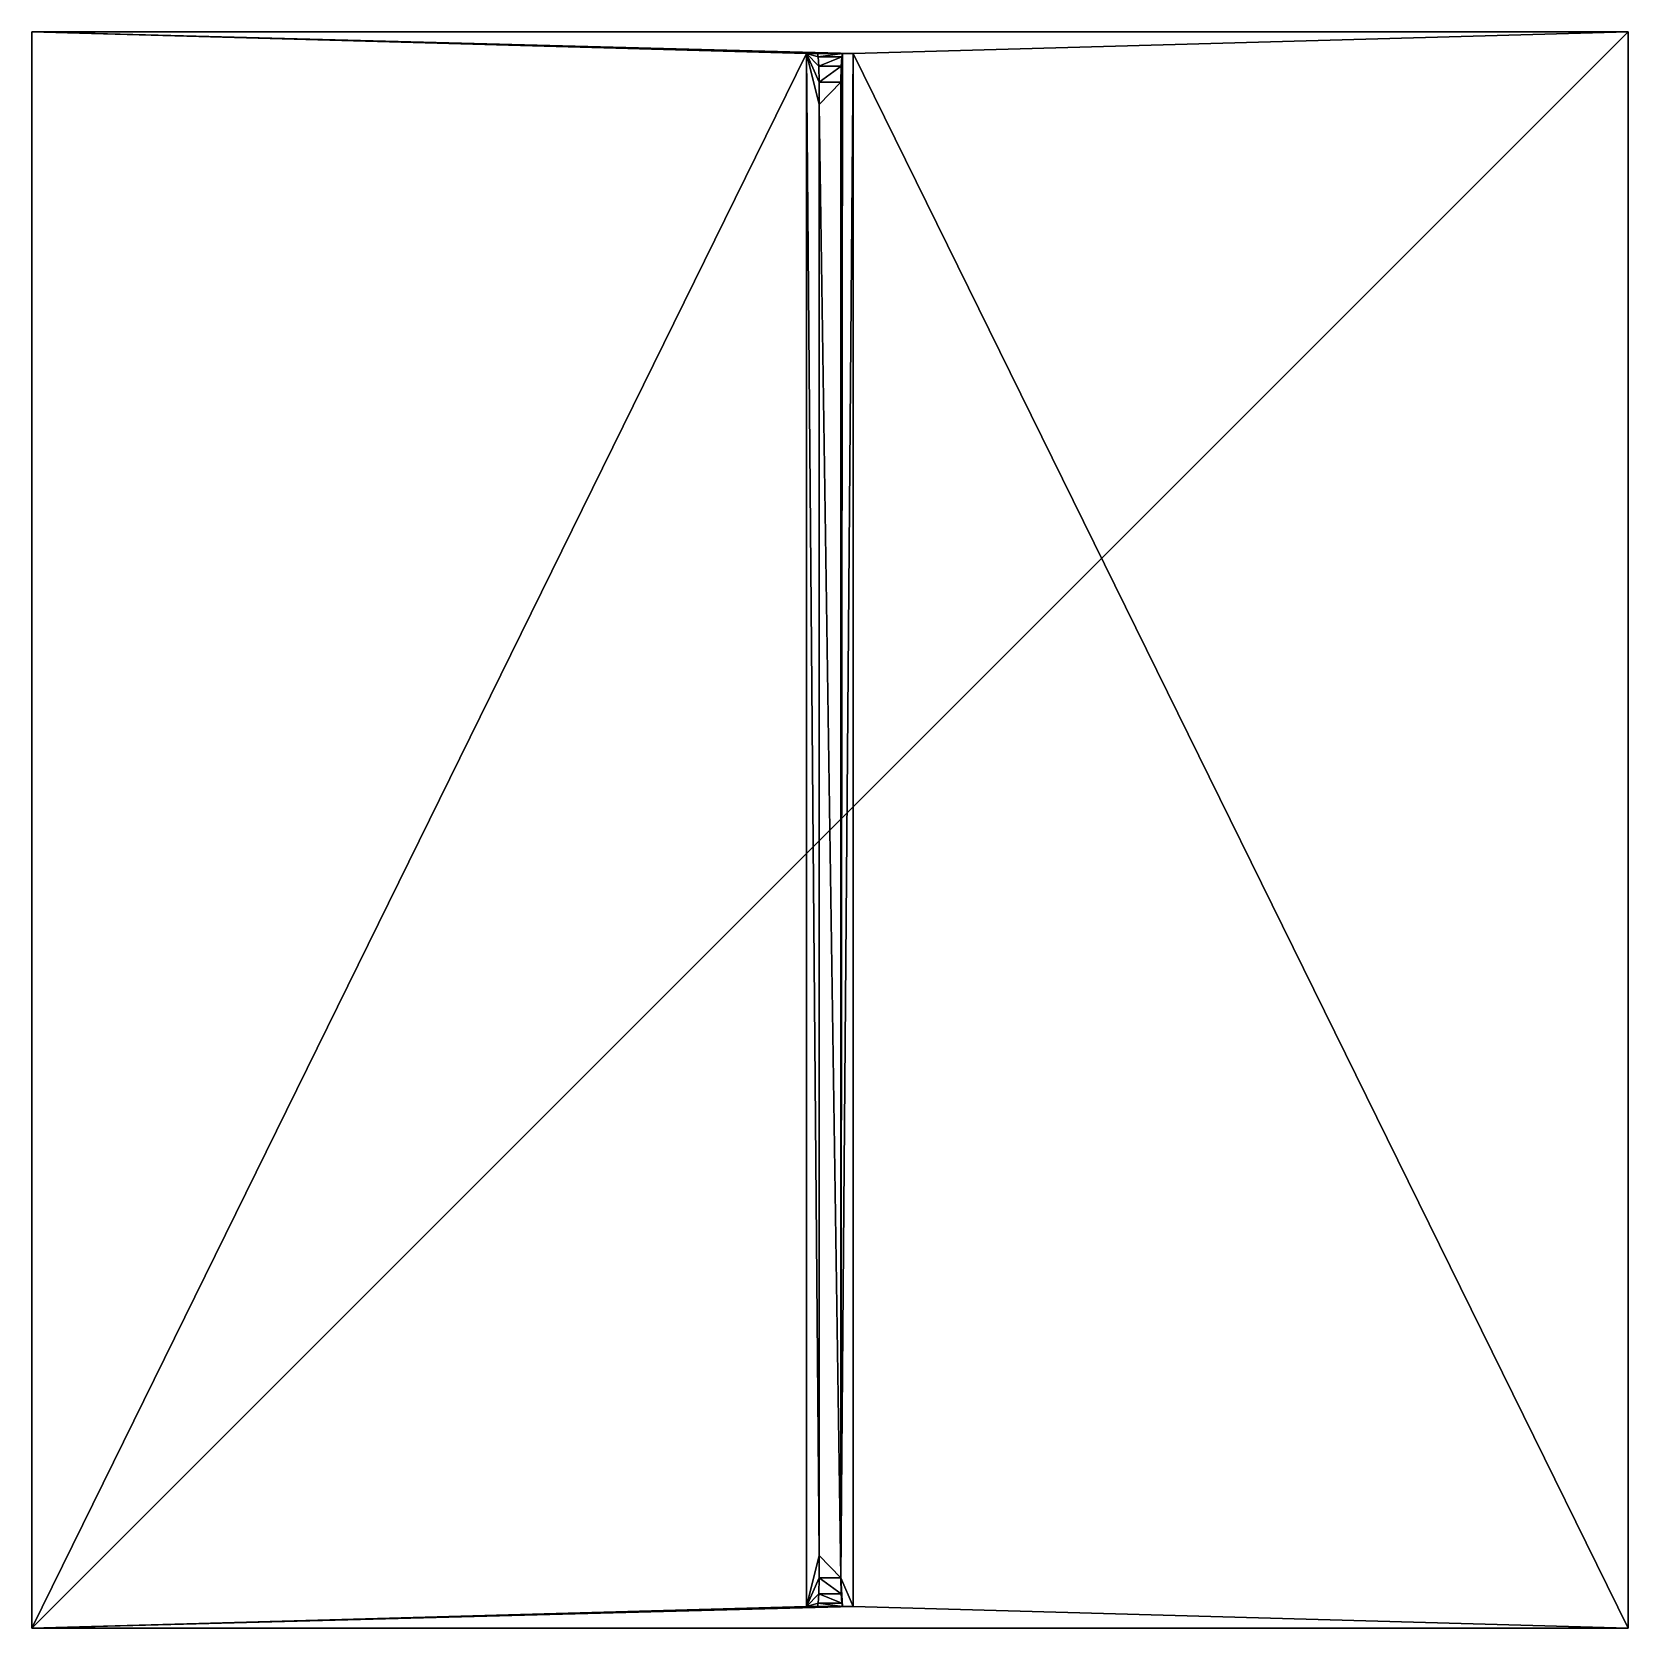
# Model space of a CAD drawing. Header units: centimetres. Extents: x -3.65 to 3.65, y -3.65 to 3.65.
import ezdxf

# ---------------------------------------------------------------- set-up
doc = ezdxf.new("R2010")
doc.units = ezdxf.units.CM
doc.layers.get('0').update_dxf_attribs({"color": 133, "true_color": 0x58c7e1})

msp = doc.modelspace()

# ---------------------------------------------------------------- linework, layer by layer
for points in [[(-3.65, -3.65, -7.0969), (3.65, -3.65, -7.0969), (3.65, 3.65, -7.0969)], [(3.65, 3.65, -7.0969), (-3.65, 3.65, -7.0969), (-3.65, -3.65, -7.0969)], [(-3.65, 3.65, 3.4031), (-3.65, 3.65, -7.0969), (3.65, 3.65, -7.0969)], [(3.65, 3.65, -7.0969), (3.65, 3.65, 3.4031), (-3.65, 3.65, 3.4031)], [(-3.65, 3.65, -7.0969), (-3.65, 3.65, 3.4031), (-3.65, -3.65, 3.4031)], [(-3.65, -3.65, 3.4031), (-3.65, -3.65, -7.0969), (-3.65, 3.65, -7.0969)], [(-3.65, -3.65, 3.4031), (-3.65, 3.65, 3.4031), (-0.1075, 3.5512, 5.5011)], [(-3.65, 3.65, 3.4031), (0.1062, 3.5512, 5.5011), (-0.1075, 3.5512, 5.5011)], [(-3.65, 3.65, 3.4031), (3.65, 3.65, 3.4031), (0.1062, 3.5512, 5.5011)], [(0.1062, 3.5512, 5.5011), (3.65, 3.65, 3.4031), (3.65, -3.65, 3.4031)], [(3.65, -3.65, -7.0969), (3.65, -3.65, 3.4031), (3.65, 3.65, 3.4031)], [(3.65, 3.65, 3.4031), (3.65, 3.65, -7.0969), (3.65, -3.65, -7.0969)], [(-0.1075, 3.5512, 5.5011), (-0.1075, -3.5512, 5.5011), (-3.65, -3.65, 3.4031)], [(-0.1075, 3.5512, 5.5011), (-0.0572, 3.5512, 6.8579), (-0.054, 3.5367, 6.9625)], [(-0.1075, 3.5512, 5.5011), (-0.054, 3.5367, 6.9625), (-0.0518, 3.493, 7.0373)], [(-0.1075, 3.5512, 5.5011), (-0.0518, 3.493, 7.0373), (-0.05, 3.4203, 7.082)], [(-0.1075, 3.5512, 5.5011), (-0.05, 3.4203, 7.082), (-0.05, 3.3184, 7.0969)], [(-0.1075, 3.5512, 5.5011), (-0.05, 3.3184, 7.0969), (-0.05, -3.3184, 7.0969)], [(-0.1075, -3.5512, 5.5011), (-0.1075, 3.5512, 5.5011), (-0.05, -3.3184, 7.0969)], [(-0.0572, 3.5512, 6.8579), (-0.1075, 3.5512, 5.5011), (0.1062, 3.5512, 5.5011)], [(-0.054, 3.5367, 6.9625), (-0.0572, 3.5512, 6.8579), (0.0567, 3.5512, 6.8579)], [(0.1062, 3.5512, 5.5011), (0.0567, 3.5512, 6.8579), (-0.0572, 3.5512, 6.8579)], [(0.0567, 3.5512, 6.8579), (0.0536, 3.5367, 6.9625), (-0.054, 3.5367, 6.9625)], [(-0.0518, 3.493, 7.0373), (-0.054, 3.5367, 6.9625), (0.0536, 3.5367, 6.9625)], [(0.0536, 3.5367, 6.9625), (0.0513, 3.493, 7.0373), (-0.0518, 3.493, 7.0373)], [(0.0495, -3.4203, 7.082), (0.0536, 3.5367, 6.9625), (0.0567, 3.5512, 6.8579)], [(0.0495, -3.4203, 7.082), (0.0567, 3.5512, 6.8579), (0.1062, 3.5512, 5.5011)], [(0.0495, -3.4203, 7.082), (0.1062, 3.5512, 5.5011), (0.1062, -3.5512, 5.5011)], [(0.0495, -3.4203, 7.082), (0.0513, 3.493, 7.0373), (0.0536, 3.5367, 6.9625)], [(3.65, -3.65, 3.4031), (0.1062, -3.5512, 5.5011), (0.1062, 3.5512, 5.5011)], [(-0.05, 3.4203, 7.082), (-0.0518, 3.493, 7.0373), (0.0513, 3.493, 7.0373)], [(0.0513, 3.493, 7.0373), (0.0495, 3.4203, 7.082), (-0.05, 3.4203, 7.082)], [(0.0495, -3.4203, 7.082), (0.0495, 3.4203, 7.082), (0.0513, 3.493, 7.0373)], [(-0.05, 3.3184, 7.0969), (0.0495, 3.4203, 7.082), (0.0495, -3.4203, 7.082)], [(-0.05, 3.4203, 7.082), (0.0495, 3.4203, 7.082), (-0.05, 3.3184, 7.0969)], [(0.0495, -3.4203, 7.082), (-0.05, -3.3184, 7.0969), (-0.05, 3.3184, 7.0969)], [(-0.1075, -3.5512, 5.5011), (-0.05, -3.3184, 7.0969), (-0.05, -3.4203, 7.082)], [(-0.05, -3.4203, 7.082), (-0.05, -3.3184, 7.0969), (0.0495, -3.4203, 7.082)], [(-0.1075, -3.5512, 5.5011), (-0.05, -3.4203, 7.082), (-0.0518, -3.493, 7.0373)], [(0.0513, -3.493, 7.0373), (-0.0518, -3.493, 7.0373), (-0.05, -3.4203, 7.082)], [(-0.05, -3.4203, 7.082), (0.0495, -3.4203, 7.082), (0.0513, -3.493, 7.0373)], [(0.0536, -3.5367, 6.9625), (0.0513, -3.493, 7.0373), (0.0495, -3.4203, 7.082)], [(0.0495, -3.4203, 7.082), (0.1062, -3.5512, 5.5011), (0.0567, -3.5512, 6.8579)], [(0.0536, -3.5367, 6.9625), (0.0495, -3.4203, 7.082), (0.0567, -3.5512, 6.8579)], [(-0.054, -3.5367, 6.9625), (-0.1075, -3.5512, 5.5011), (-0.0518, -3.493, 7.0373)], [(0.0536, -3.5367, 6.9625), (-0.054, -3.5367, 6.9625), (-0.0518, -3.493, 7.0373)], [(-0.0518, -3.493, 7.0373), (0.0513, -3.493, 7.0373), (0.0536, -3.5367, 6.9625)], [(3.65, -3.65, 3.4031), (-3.65, -3.65, 3.4031), (0.1062, -3.5512, 5.5011)], [(-3.65, -3.65, 3.4031), (-0.1075, -3.5512, 5.5011), (0.1062, -3.5512, 5.5011)], [(-0.054, -3.5367, 6.9625), (-0.0572, -3.5512, 6.8579), (-0.1075, -3.5512, 5.5011)], [(0.1062, -3.5512, 5.5011), (-0.1075, -3.5512, 5.5011), (-0.0572, -3.5512, 6.8579)], [(0.0567, -3.5512, 6.8579), (-0.0572, -3.5512, 6.8579), (-0.054, -3.5367, 6.9625)], [(-0.0572, -3.5512, 6.8579), (0.0567, -3.5512, 6.8579), (0.1062, -3.5512, 5.5011)], [(-0.054, -3.5367, 6.9625), (0.0536, -3.5367, 6.9625), (0.0567, -3.5512, 6.8579)], [(-3.65, -3.65, 3.4031), (3.65, -3.65, 3.4031), (3.65, -3.65, -7.0969)], [(3.65, -3.65, -7.0969), (-3.65, -3.65, -7.0969), (-3.65, -3.65, 3.4031)]]:
    msp.add_3dface(points)

doc.saveas('drawing.dxf')
